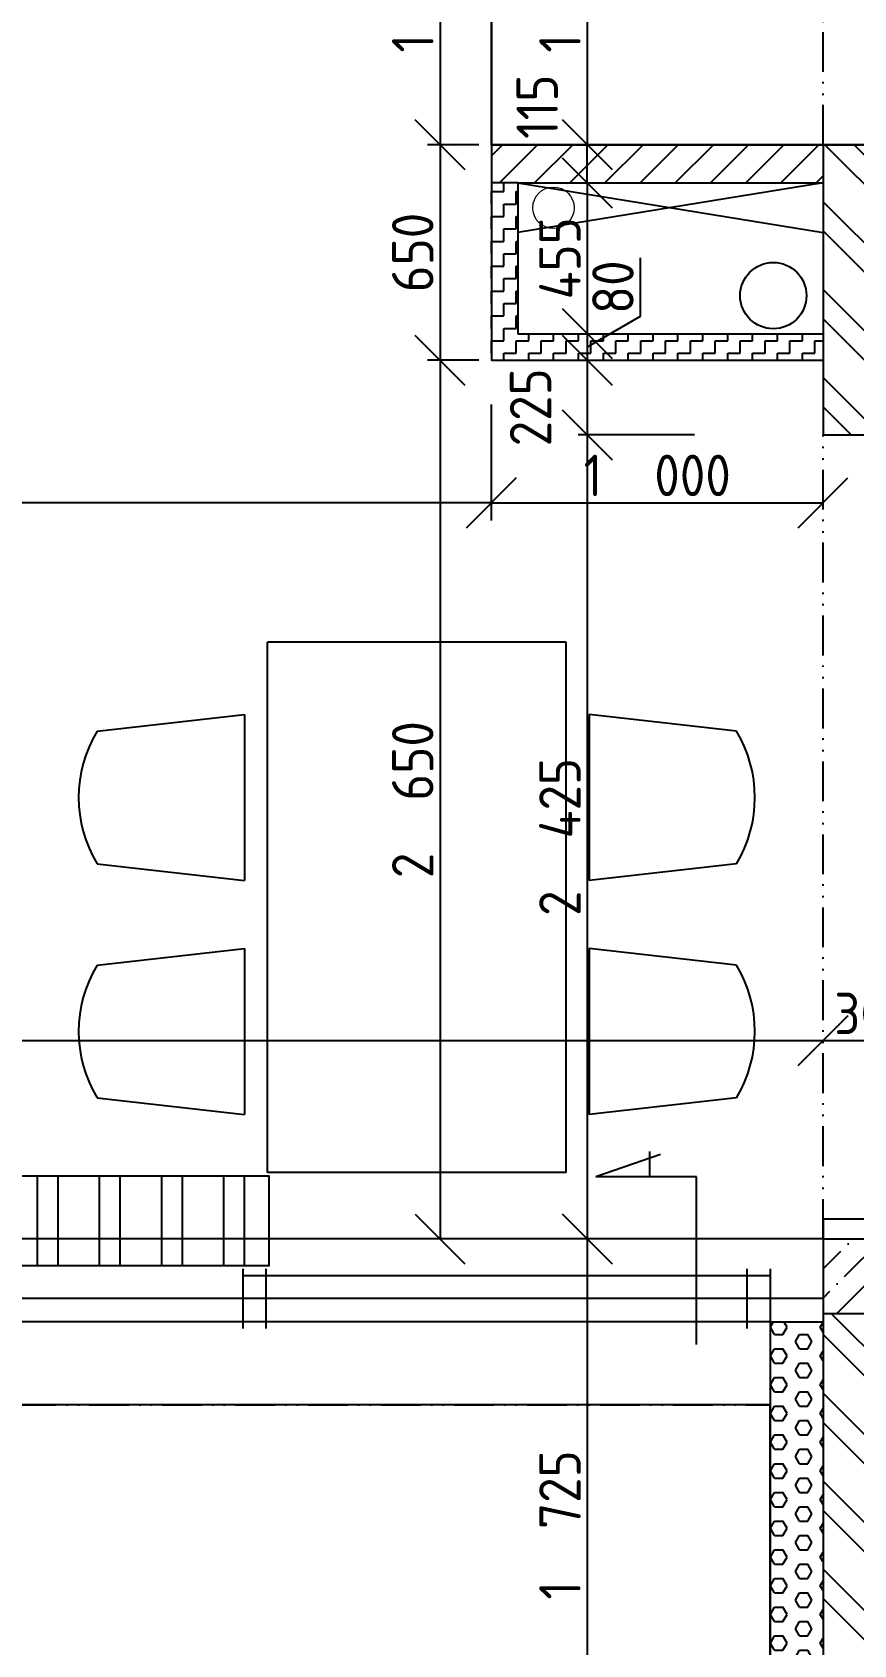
# Model space of a CAD drawing. Extents: x 4511820 to 5180432, y -1526536 to -944957.
# Drawn here: x 5024936 to 5027413, y -1081952 to -1077089 of the extents above; entities that cross this region are included whole.
import ezdxf

# ---------------------------------------------------------------- set-up
doc = ezdxf.new("R2010")
doc.units = 0
doc.header["$MEASUREMENT"] = 0
doc.linetypes.add('ACAD_ISO07W100', pattern=[3.5, 0.5, -3])
doc.linetypes.add('ACAD_ISO12W100', pattern=[22, 12, -3, 0.5, -3, 0.5, -3])
doc.layers.get('0').update_dxf_attribs({"linetype": 'CONTINUOUS'})
doc.layers.get('Defpoints').update_dxf_attribs({"color": 61, "linetype": 'CONTINUOUS'})
for name, color, linetype in [('KÓTY', 4, 'CONTINUOUS'), ('MÚRY', 1, 'CONTINUOUS'), ('OKNÁ', 143, 'CONTINUOUS'), ('osi', 253, 'CONTINUOUS'), ('Plochy', 41, 'CONTINUOUS'), ('TENKÁ', 7, 'CONTINUOUS'), ('Z-Kúrenie', 101, 'CONTINUOUS'), ('ZARIADENIE', 47, 'CONTINUOUS'), ('zz-vetr', 52, 'CONTINUOUS'), ('ŠRAFY', 82, 'CONTINUOUS')]:
    doc.layers.add(name, color=color, linetype=linetype)
doc.layers.add('zz-kanal-splaskova', color=37, linetype='CONTINUOUS', lineweight=18)
doc.styles.add('STYLE1', font='isocp.shx')
doc.dimstyles.new('STANDARD-50', dxfattribs={"dimtxt": 125, "dimasz": 150, "dimexe": 10, "dimexo": 200, "dimgap": 20, "dimtad": 1, "dimdsep": 46, "dimlunit": 6, "dimtxsty": 'STYLE1', "dimblk1": 'OBLIQUE', "dimblk2": 'OBLIQUE', "dimsah": 1, "dimcen": 2.5, "dimse1": 1, "dimse2": 1, "dimadec": 0, "dimazin": 0, "dimtfac": 1, "dimtmove": 1, "dimatfit": 3, "dimldrblk": 'OBLIQUE', "dimfxl": 1, "dimtolj": 1, "dimtzin": 0, "dimarcsym": 0})

# ---------------------------------------------------------------- blocks, each defined once
blk = doc.blocks.new('_OBLIQUE')
at = {"color": 0, "linetype": 'ByBlock'}
blk.add_line((-0.5, -0.5), (0.5, 0.5), dxfattribs=at)
blk = doc.blocks.new('*D13161')
at = {"layer": 'Defpoints', "color": 0}
for p in [(5027621, -1080978.2), (5027321, -1083788.2), (5027321, -1085087.9)]:
    blk.add_point(p, dxfattribs=at)
at = {"layer": 'KÓTY', "color": 0, "lineweight": -2}
blk.add_line((5027621, -1085087.9), (5027321, -1085087.9), dxfattribs=at)
at = {"layer": 'KÓTY', "color": 0, "linetype": 'ByBlock', "lineweight": -2, "xscale": 150, "yscale": 150, "zscale": 150, "rotation": 180}
blk.add_blockref('_OBLIQUE', (5027321, -1085087.9), dxfattribs=at)
at = {"layer": 'KÓTY', "color": 0, "linetype": 'ByBlock', "lineweight": -2, "xscale": 150, "yscale": 150, "zscale": 150}
blk.add_blockref('_OBLIQUE', (5027621, -1085087.9), dxfattribs=at)
at = {"layer": 'KÓTY', "color": 0, "insert": (5027471, -1085005.4), "char_height": 125, "attachment_point": 5, "style": 'STYLE1'}
blk.add_mtext('\\A1;300', dxfattribs=at)
blk = doc.blocks.new('*D13200')
at = {"layer": 'Defpoints', "color": 0}
for p in [(4981761, -1079768.2), (5040921, -1079768.2), (5040921, -1085787.9)]:
    blk.add_point(p, dxfattribs=at)
at = {"layer": 'KÓTY', "color": 0, "lineweight": -2}
blk.add_line((4981761, -1085787.9), (5040921, -1085787.9), dxfattribs=at)
at = {"layer": 'KÓTY', "color": 0, "linetype": 'ByBlock', "lineweight": -2, "xscale": 150, "yscale": 150, "zscale": 150, "rotation": 180}
blk.add_blockref('_OBLIQUE', (4981761, -1085787.9), dxfattribs=at)
at = {"layer": 'KÓTY', "color": 0, "linetype": 'ByBlock', "lineweight": -2, "xscale": 150, "yscale": 150, "zscale": 150}
blk.add_blockref('_OBLIQUE', (5040921, -1085787.9), dxfattribs=at)
at = {"layer": 'KÓTY', "color": 0, "insert": (5011341, -1085705.3), "char_height": 125, "attachment_point": 5, "style": 'STYLE1'}
blk.add_mtext('\\A1;59ﾠ160', dxfattribs=at)
blk = doc.blocks.new('*D13201')
at = {"layer": 'Defpoints', "color": 0}
for p in [(5027321, -1080728.2), (5027161, -1080978.2), (5027321, -1085087.9)]:
    blk.add_point(p, dxfattribs=at)
at = {"layer": 'KÓTY', "color": 0, "lineweight": -2}
blk.add_line((5027161, -1085087.9), (5027321, -1085087.9), dxfattribs=at)
at = {"layer": 'KÓTY', "color": 0, "linetype": 'ByBlock', "lineweight": -2, "xscale": 150, "yscale": 150, "zscale": 150, "rotation": 180}
blk.add_blockref('_OBLIQUE', (5027161, -1085087.9), dxfattribs=at)
at = {"layer": 'KÓTY', "color": 0, "linetype": 'ByBlock', "lineweight": -2, "xscale": 150, "yscale": 150, "zscale": 150}
blk.add_blockref('_OBLIQUE', (5027321, -1085087.9), dxfattribs=at)
at = {"layer": 'KÓTY', "color": 0, "insert": (5027033, -1084944), "char_height": 125, "attachment_point": 5, "style": 'STYLE1'}
blk.add_mtext('\\A1;160', dxfattribs=at)
blk = doc.blocks.new('*D13202')
at = {"layer": 'Defpoints', "color": 0}
for p in [(5020981, -1080803.2), (5027321, -1080803.2), (5020981, -1085087.9)]:
    blk.add_point(p, dxfattribs=at)
at = {"layer": 'KÓTY', "color": 0, "lineweight": -2}
blk.add_line((5027321, -1085087.9), (5020981, -1085087.9), dxfattribs=at)
at = {"layer": 'KÓTY', "color": 0, "linetype": 'ByBlock', "lineweight": -2, "xscale": 150, "yscale": 150, "zscale": 150, "rotation": 180}
blk.add_blockref('_OBLIQUE', (5020981, -1085087.9), dxfattribs=at)
at = {"layer": 'KÓTY', "color": 0, "linetype": 'ByBlock', "lineweight": -2, "xscale": 150, "yscale": 150, "zscale": 150}
blk.add_blockref('_OBLIQUE', (5027321, -1085087.9), dxfattribs=at)
at = {"layer": 'KÓTY', "color": 0, "insert": (5024151, -1085005.3), "char_height": 125, "attachment_point": 5, "style": 'STYLE1'}
blk.add_mtext('\\A1;6ﾠ340', dxfattribs=at)
blk = doc.blocks.new('slol 1600-800')
at = {"layer": 'ZARIADENIE', "color": 45, "ltscale": 0.25}
for p, q in [((4423844.8, -1342296.5), (4423794.8, -1342740.6)), ((4424244.8, -1342296.5), (4424294.8, -1342740.6)), ((4424550.5, -1342296.5), (4424500.5, -1342740.6)), ((4424950.5, -1342296.5), (4425000.5, -1342740.6)), ((4424294.8, -1342740.6), (4423794.8, -1342740.6)), ((4425000.5, -1342740.6), (4424500.5, -1342740.6)), ((4423619, -1343710.2), (4423619, -1342810.2)), ((4423619, -1342810.2), (4425219, -1342810.2)), ((4425219, -1343710.2), (4425219, -1342810.2)), ((4423619, -1343710.2), (4425219, -1343710.2)), ((4423844.8, -1344223.9), (4423794.8, -1343779.8)), ((4424294.8, -1343779.8), (4423794.8, -1343779.8)), ((4424244.8, -1344223.9), (4424294.8, -1343779.8)), ((4424550.5, -1344223.9), (4424500.5, -1343779.8)), ((4425000.5, -1343779.8), (4424500.5, -1343779.8)), ((4424950.5, -1344223.9), (4425000.5, -1343779.8))]:
    blk.add_line(p, q, dxfattribs=at)
for centre, start, end in [((4424044.8, -1342626.5), 58.7834, 121.2166), ((4424750.5, -1342626.5), 58.7834, 121.2166), ((4424044.8, -1343893.9), 238.7834, 301.2166), ((4424750.5, -1343893.9), 238.7834, 301.2166)]:
    blk.add_arc(centre, 385.9, start, end, dxfattribs=at)
blk = doc.blocks.new('*D20464')
at = {"layer": 'Defpoints', "color": 0}
for p in [(5027321, -1080130.5), (5027321, -1080130.5), (5027621, -1080130.5)]:
    blk.add_point(p, dxfattribs=at)
at = {"layer": 'KÓTY', "color": 0, "lineweight": -2}
blk.add_line((5027621, -1080130.5), (5027321, -1080130.5), dxfattribs=at)
at = {"layer": 'KÓTY', "color": 0, "linetype": 'ByBlock', "lineweight": -2, "xscale": 150, "yscale": 150, "zscale": 150, "rotation": 180}
blk.add_blockref('_OBLIQUE', (5027321, -1080130.5), dxfattribs=at)
at = {"layer": 'KÓTY', "color": 0, "linetype": 'ByBlock', "lineweight": -2, "xscale": 150, "yscale": 150, "zscale": 150}
blk.add_blockref('_OBLIQUE', (5027621, -1080130.5), dxfattribs=at)
at = {"layer": 'KÓTY', "color": 0, "insert": (5027471, -1080048), "char_height": 125, "attachment_point": 5, "style": 'STYLE1'}
blk.add_mtext('\\A1;300', dxfattribs=at)
blk = doc.blocks.new('*D20465')
at = {"layer": 'Defpoints', "color": 0}
for p in [(5020981, -1080130.5), (5020981, -1080130.5), (5027321, -1080130.5)]:
    blk.add_point(p, dxfattribs=at)
at = {"layer": 'KÓTY', "color": 0, "lineweight": -2}
blk.add_line((5027321, -1080130.5), (5020981, -1080130.5), dxfattribs=at)
at = {"layer": 'KÓTY', "color": 0, "linetype": 'ByBlock', "lineweight": -2, "xscale": 150, "yscale": 150, "zscale": 150, "rotation": 180}
blk.add_blockref('_OBLIQUE', (5020981, -1080130.5), dxfattribs=at)
at = {"layer": 'KÓTY', "color": 0, "linetype": 'ByBlock', "lineweight": -2, "xscale": 150, "yscale": 150, "zscale": 150}
blk.add_blockref('_OBLIQUE', (5027321, -1080130.5), dxfattribs=at)
at = {"layer": 'KÓTY', "color": 0, "insert": (5024335, -1080013), "char_height": 125, "attachment_point": 5, "style": 'STYLE1'}
blk.add_mtext('\\A1;6ﾠ340', dxfattribs=at)
blk = doc.blocks.new('*D20571')
at = {"layer": 'Defpoints', "color": 0}
for p in [(5026321, -1078078.2), (5027321, -1078078.2), (5027321, -1078508)]:
    blk.add_point(p, dxfattribs=at)
at = {"layer": 'KÓTY', "color": 0, "lineweight": -2}
blk.add_line((5026321, -1078508), (5027321, -1078508), dxfattribs=at)
at = {"layer": 'KÓTY', "color": 0, "linetype": 'ByBlock', "lineweight": -2, "xscale": 150, "yscale": 150, "zscale": 150, "rotation": 180}
blk.add_blockref('_OBLIQUE', (5026321, -1078508), dxfattribs=at)
at = {"layer": 'KÓTY', "color": 0, "linetype": 'ByBlock', "lineweight": -2, "xscale": 150, "yscale": 150, "zscale": 150}
blk.add_blockref('_OBLIQUE', (5027321, -1078508), dxfattribs=at)
at = {"layer": 'KÓTY', "color": 0, "insert": (5026821, -1078425.4), "char_height": 125, "attachment_point": 5, "style": 'STYLE1'}
blk.add_mtext('\\A1;1ﾠ000', dxfattribs=at)
blk = doc.blocks.new('*D20572')
at = {"layer": 'Defpoints', "color": 0}
for p in [(5020981, -1078078.2), (5026321, -1078078.2), (5020981, -1078508)]:
    blk.add_point(p, dxfattribs=at)
at = {"layer": 'KÓTY', "color": 0, "lineweight": -2}
blk.add_line((5026321, -1078508), (5020981, -1078508), dxfattribs=at)
at = {"layer": 'KÓTY', "color": 0, "linetype": 'ByBlock', "lineweight": -2, "xscale": 150, "yscale": 150, "zscale": 150, "rotation": 180}
blk.add_blockref('_OBLIQUE', (5020981, -1078508), dxfattribs=at)
at = {"layer": 'KÓTY', "color": 0, "linetype": 'ByBlock', "lineweight": -2, "xscale": 150, "yscale": 150, "zscale": 150}
blk.add_blockref('_OBLIQUE', (5026321, -1078508), dxfattribs=at)
at = {"layer": 'KÓTY', "color": 0, "insert": (5023651, -1078425.4), "char_height": 125, "attachment_point": 5, "style": 'STYLE1'}
blk.add_mtext('\\A1;5ﾠ340', dxfattribs=at)
blk = doc.blocks.new('*D20588')
at = {"layer": 'Defpoints', "color": 0}
for p in [(5026401, -1077543.2), (5026401, -1077998.2), (5026610, -1077998.2)]:
    blk.add_point(p, dxfattribs=at)
at = {"layer": 'KÓTY', "color": 0, "lineweight": -2}
blk.add_line((5026610, -1077543.2), (5026610, -1077998.2), dxfattribs=at)
at = {"layer": 'KÓTY', "color": 0, "linetype": 'ByBlock', "lineweight": -2, "xscale": 150, "yscale": 150, "zscale": 150}
for p, rotation in [((5026610, -1077543.2), 90), ((5026610, -1077998.2), 270)]:
    blk.add_blockref('_OBLIQUE', p, dxfattribs=dict(at, rotation=rotation))
at = {"layer": 'KÓTY', "color": 0, "insert": (5026527.5, -1077770.7), "char_height": 125, "attachment_point": 5, "rotation": 90, "style": 'STYLE1'}
blk.add_mtext('\\A1;455', dxfattribs=at)
blk = doc.blocks.new('*D20589')
at = {"layer": 'Defpoints', "color": 0}
for p in [(5026610, -1077428.2), (5026610, -1077428.2), (5026610, -1077543.2)]:
    blk.add_point(p, dxfattribs=at)
at = {"layer": 'KÓTY', "color": 0, "lineweight": -2}
blk.add_line((5026610, -1077543.2), (5026610, -1077428.2), dxfattribs=at)
at = {"layer": 'KÓTY', "color": 0, "linetype": 'ByBlock', "lineweight": -2, "xscale": 150, "yscale": 150, "zscale": 150}
for p, rotation in [((5026610, -1077428.2), 90), ((5026610, -1077543.2), 270)]:
    blk.add_blockref('_OBLIQUE', p, dxfattribs=dict(at, rotation=rotation))
at = {"layer": 'KÓTY', "color": 0, "insert": (5026459, -1077313.5), "char_height": 125, "attachment_point": 5, "rotation": 90, "style": 'STYLE1'}
blk.add_mtext('\\A1;115', dxfattribs=at)
blk = doc.blocks.new('*D20590')
at = {"layer": 'Defpoints', "color": 0}
for p in [(5026610, -1077998.2), (5026610, -1078078.2), (5026610, -1078078.2)]:
    blk.add_point(p, dxfattribs=at)
at = {"layer": 'KÓTY', "color": 0, "lineweight": -2}
for p, q in [((5026770, -1077768.9), (5026770, -1077946.5)), ((5026770, -1077946.5), (5026610, -1078038.2)), ((5026610, -1077998.2), (5026610, -1078078.2))]:
    blk.add_line(p, q, dxfattribs=at)
at = {"layer": 'KÓTY', "color": 0, "linetype": 'ByBlock', "lineweight": -2, "xscale": 150, "yscale": 150, "zscale": 150}
for p, rotation in [((5026610, -1077998.2), 90), ((5026610, -1078078.2), 270)]:
    blk.add_blockref('_OBLIQUE', p, dxfattribs=dict(at, rotation=rotation))
at = {"layer": 'KÓTY', "color": 0, "insert": (5026687.5, -1077857.7), "char_height": 125, "attachment_point": 5, "rotation": 90, "style": 'STYLE1'}
blk.add_mtext('\\A1;80', dxfattribs=at)
blk = doc.blocks.new('*D20591')
at = {"layer": 'Defpoints', "color": 0}
for p in [(5026821, -1076428.2), (5026610, -1077428.2), (5026821, -1077428.2)]:
    blk.add_point(p, dxfattribs=at)
at = {"layer": 'KÓTY', "color": 0, "lineweight": -2}
blk.add_line((5026610, -1076428.2), (5026610, -1077428.2), dxfattribs=at)
at = {"layer": 'KÓTY', "color": 0, "linetype": 'ByBlock', "lineweight": -2, "xscale": 150, "yscale": 150, "zscale": 150}
for p, rotation in [((5026610, -1076428.2), 90), ((5026610, -1077428.2), 270)]:
    blk.add_blockref('_OBLIQUE', p, dxfattribs=dict(at, rotation=rotation))
at = {"layer": 'KÓTY', "color": 0, "insert": (5026527.5, -1076928.2), "char_height": 125, "attachment_point": 5, "rotation": 90, "style": 'STYLE1'}
blk.add_mtext('\\A1;1ﾠ000', dxfattribs=at)
blk = doc.blocks.new('*D20596')
at = {"layer": 'Defpoints', "color": 0}
for p in [(5026321, -1076428.2), (5026166.3, -1077428.2), (5026321, -1077428.2)]:
    blk.add_point(p, dxfattribs=at)
at = {"layer": 'KÓTY', "color": 0, "lineweight": -2}
blk.add_line((5026166.3, -1076428.2), (5026166.3, -1077428.2), dxfattribs=at)
at = {"layer": 'KÓTY', "color": 0, "linetype": 'ByBlock', "lineweight": -2, "xscale": 150, "yscale": 150, "zscale": 150}
for p, rotation in [((5026166.3, -1076428.2), 90), ((5026166.3, -1077428.2), 270)]:
    blk.add_blockref('_OBLIQUE', p, dxfattribs=dict(at, rotation=rotation))
at = {"layer": 'KÓTY', "color": 0, "insert": (5026083.8, -1076928.2), "char_height": 125, "attachment_point": 5, "rotation": 90, "style": 'STYLE1'}
blk.add_mtext('\\A1;1ﾠ000', dxfattribs=at)
blk = doc.blocks.new('*D20597')
at = {"layer": 'Defpoints', "color": 0}
for p in [(5026321, -1077428.2), (5026166.3, -1078078.2), (5026321, -1078078.2)]:
    blk.add_point(p, dxfattribs=at)
at = {"layer": 'KÓTY', "color": 0, "lineweight": -2}
blk.add_line((5026166.3, -1077428.2), (5026166.3, -1078078.2), dxfattribs=at)
at = {"layer": 'KÓTY', "color": 0, "linetype": 'ByBlock', "lineweight": -2, "xscale": 150, "yscale": 150, "zscale": 150}
for p, rotation in [((5026166.3, -1077428.2), 90), ((5026166.3, -1078078.2), 270)]:
    blk.add_blockref('_OBLIQUE', p, dxfattribs=dict(at, rotation=rotation))
at = {"layer": 'KÓTY', "color": 0, "insert": (5026083.8, -1077753.2), "char_height": 125, "attachment_point": 5, "rotation": 90, "style": 'STYLE1'}
blk.add_mtext('\\A1;650', dxfattribs=at)
blk = doc.blocks.new('*D20598')
at = {"layer": 'Defpoints', "color": 0}
for p in [(5026321, -1078078.2), (5026166.3, -1080728.2), (5026321, -1080728.2)]:
    blk.add_point(p, dxfattribs=at)
at = {"layer": 'KÓTY', "color": 0, "lineweight": -2}
blk.add_line((5026166.3, -1078078.2), (5026166.3, -1080728.2), dxfattribs=at)
at = {"layer": 'KÓTY', "color": 0, "linetype": 'ByBlock', "lineweight": -2, "xscale": 150, "yscale": 150, "zscale": 150}
for p, rotation in [((5026166.3, -1078078.2), 90), ((5026166.3, -1080728.2), 270)]:
    blk.add_blockref('_OBLIQUE', p, dxfattribs=dict(at, rotation=rotation))
at = {"layer": 'KÓTY', "color": 0, "insert": (5026083.8, -1079403.2), "char_height": 125, "attachment_point": 5, "rotation": 90, "style": 'STYLE1'}
blk.add_mtext('\\A1;2ﾠ650', dxfattribs=at)
blk = doc.blocks.new('*D21109')
at = {"layer": 'Defpoints', "color": 0}
for p in [(5027321, -1078078.2), (5026610, -1078303.2), (5027321, -1078303.2)]:
    blk.add_point(p, dxfattribs=at)
at = {"layer": 'KÓTY', "color": 0, "lineweight": -2}
blk.add_line((5026610, -1078078.2), (5026610, -1078303.2), dxfattribs=at)
at = {"layer": 'KÓTY', "color": 0, "linetype": 'ByBlock', "lineweight": -2, "xscale": 150, "yscale": 150, "zscale": 150}
for p, rotation in [((5026610, -1078078.2), 90), ((5026610, -1078303.2), 270)]:
    blk.add_blockref('_OBLIQUE', p, dxfattribs=dict(at, rotation=rotation))
at = {"layer": 'KÓTY', "color": 0, "insert": (5026439, -1078220), "char_height": 125, "attachment_point": 5, "rotation": 90, "style": 'STYLE1'}
blk.add_mtext('\\A1;225', dxfattribs=at)
blk = doc.blocks.new('*D21110')
at = {"layer": 'Defpoints', "color": 0}
for p in [(5027321, -1078303.2), (5026610, -1080728.2), (5027321, -1080728.2)]:
    blk.add_point(p, dxfattribs=at)
at = {"layer": 'KÓTY', "color": 0, "lineweight": -2}
blk.add_line((5026610, -1078303.2), (5026610, -1080728.2), dxfattribs=at)
at = {"layer": 'KÓTY', "color": 0, "linetype": 'ByBlock', "lineweight": -2, "xscale": 150, "yscale": 150, "zscale": 150}
for p, rotation in [((5026610, -1078303.2), 90), ((5026610, -1080728.2), 270)]:
    blk.add_blockref('_OBLIQUE', p, dxfattribs=dict(at, rotation=rotation))
at = {"layer": 'KÓTY', "color": 0, "insert": (5026527.5, -1079515.7), "char_height": 125, "attachment_point": 5, "rotation": 90, "style": 'STYLE1'}
blk.add_mtext('\\A1;2ﾠ425', dxfattribs=at)
blk = doc.blocks.new('*D21112')
at = {"layer": 'Defpoints', "color": 0}
for p in [(5027321, -1080728.2), (5026610, -1082453.2), (5027321, -1082453.2)]:
    blk.add_point(p, dxfattribs=at)
at = {"layer": 'KÓTY', "color": 0, "lineweight": -2}
blk.add_line((5026610, -1080728.2), (5026610, -1082453.2), dxfattribs=at)
at = {"layer": 'KÓTY', "color": 0, "linetype": 'ByBlock', "lineweight": -2, "xscale": 150, "yscale": 150, "zscale": 150}
for p, rotation in [((5026610, -1080728.2), 90), ((5026610, -1082453.2), 270)]:
    blk.add_blockref('_OBLIQUE', p, dxfattribs=dict(at, rotation=rotation))
at = {"layer": 'KÓTY', "color": 0, "insert": (5026527.5, -1081590.7), "char_height": 125, "attachment_point": 5, "rotation": 90, "style": 'STYLE1'}
blk.add_mtext('\\A1;1ﾠ725', dxfattribs=at)

msp = doc.modelspace()

# ---------------------------------------------------------------- hatches: boundary and pattern name
at = {"layer": 'Z-Kúrenie', "linetype": 'Continuous'}
h = msp.add_hatch(dxfattribs=at)
h.set_pattern_fill('ANSI32', color=256, scale=500, angle=225)
h.set_pattern_definition([(270, (3902451.8, -6167419.67), (187.5, -3e-14), []), (270, (3902389.3, -6167482.17), (187.5, -3e-14), [])])
h.paths.add_polyline_path([(5022651, -1080808.172), (5025651, -1080808.172), (5025651, -1080539.172), (5022651, -1080539.172)])
at = {"layer": 'ŠRAFY', "ltscale": 0.25}
h = msp.add_hatch(dxfattribs=at)
h.set_pattern_fill('ANSI31', color=256, scale=600, style=0)
h.set_pattern_definition([(45, (515270.5, 400718.02), (-53.0330086, 53.0330086), [])])
h.paths.add_polyline_path([(5026321, -1077428.172), (5026321, -1077543.172), (5026401, -1077543.172), (5027321, -1077543.172), (5027321, -1077428.172)])
at = {"layer": 'ŠRAFY'}
h = msp.add_hatch(dxfattribs=at)
h.set_pattern_fill('ANSI32', color=256, scale=500, angle=90)
h.set_pattern_definition([(135, (515810.9, 44482.1), (-132.5825215, -132.5825215), []), (135, (515810.9, 44570.48), (-132.5825215, -132.5825215), [])])
h.paths.add_polyline_path([(5027621, -1077568.172), (5027621, -1077428.172), (5027321, -1077428.172), (5027321, -1077543.172), (5027321, -1077998.172), (5027321, -1078078.172), (5027321, -1078303.172), (5027621, -1078303.172), (5027621, -1078168.172)])
at = {"layer": 'ŠRAFY', "ltscale": 0.25}
h = msp.add_hatch(dxfattribs=at)
h.set_pattern_fill('ZIGZAG', color=256, scale=300, style=0)
h.set_pattern_definition([(0, (-68841.5, 390818.02), (37.5, 37.5), [37.5, -37.5]), (90, (-68804, 390818.02), (-37.5, 37.5), [37.5, -37.5])])
h.paths.add_polyline_path([(5026321, -1078078.172), (5027321, -1078078.172), (5027321, -1077998.172), (5026401, -1077998.172), (5026401, -1077543.172), (5026321, -1077543.172)])
at = {"layer": 'ŠRAFY'}
h = msp.add_hatch(dxfattribs=at)
h.set_pattern_fill('ANSI36', color=256, scale=500, angle=360)
h.set_pattern_definition([(45, (524430.31, 388691.69), (33.1456304, 121.533978), [156.25, -31.25, 0, -31.25])])
h.paths.add_polyline_path([(5028936, -1080953.172), (5028936, -1080803.172), (5027621, -1080803.172), (5027621, -1080728.172), (5027321, -1080728.172), (5027321, -1080953.172)])
h = msp.add_hatch(dxfattribs=at)
h.set_pattern_fill('HEX', color=256, scale=200)
h.paths.add_polyline_path([(5027161, -1080998.172), (5027161, -1081228.172), (5027161, -1082285.672), (5027161, -1082358.172), (5027161, -1082578.172), (5027681, -1082578.172), (5027711, -1082578.172), (5027781, -1082578.172), (5027781, -1081193.172), (5028936, -1081193.172), (5028936, -1080953.172), (5027621, -1080953.172), (5027621, -1082453.172), (5027321, -1082453.172), (5027321, -1080978.172), (5027161, -1080978.172)])
h.paths.add_polyline_path([(5027621.701, -1081934.5), (5027884.299, -1081934.5), (5027884.299, -1082184.5), (5027621.701, -1082184.5)], flags=24)
h = msp.add_hatch(dxfattribs=at)
h.set_pattern_fill('ANSI32', color=256, scale=500, angle=90)
h.set_pattern_definition([(135, (471961.18, 61403.5), (-132.5825215, -132.5825215), []), (135, (471961.18, 61491.9), (-132.5825215, -132.5825215), [])])
h.paths.add_polyline_path([(5027321, -1080953.172), (5027321, -1080978.172), (5027321, -1082453.172), (5027621, -1082453.172), (5027621, -1080953.172)])
h.paths.add_polyline_path([(5027327.201, -1082010.48), (5027614.799, -1082010.48), (5027614.799, -1082260.48), (5027327.201, -1082260.48)], flags=24)

# ---------------------------------------------------------------- linework, layer by layer
at = {"layer": 'KÓTY'}
for p, q in [((5026283, -1077428.172), (5026128.309, -1077428.172)), ((5026283, -1078078.172), (5026128.309, -1078078.172))]:
    msp.add_line(p, q, dxfattribs=at)
at = {"layer": 'KÓTY', "ltscale": 25}
msp.add_line((5026321, -1078561.383), (5026321, -1078211.383), dxfattribs=at)
at = {"layer": 'KÓTY', "ltscale": 0.25}
msp.add_line((5026933, -1078303.172), (5026583, -1078303.172), dxfattribs=at)
at = {"layer": 'MÚRY'}
for p, q in [((5026321, -1077428.172), (5030676, -1077428.172)), ((5026321, -1077428.172), (5026321, -1077543.172)), ((5027621, -1077428.172), (5027321, -1077428.172)), ((5026321, -1077543.172), (5026321, -1078078.172)), ((5026401, -1077543.172), (5026401, -1077998.172)), ((5026401, -1077543.172), (5027321, -1077543.172)), ((5027321, -1077543.172), (5027321, -1077998.172)), ((5026401, -1077998.172), (5027321, -1077998.172)), ((5026321, -1078078.172), (5027321, -1078078.172)), ((5027321, -1078078.172), (5027321, -1078303.172)), ((5027321, -1078303.172), (5027621, -1078303.172)), ((5027321, -1080728.172), (5027621, -1080728.172)), ((5027321, -1080728.172), (5027321, -1080978.172)), ((5027161, -1080978.172), (5027161, -1082578.172)), ((5027161, -1080978.172), (5027321, -1080978.172))]:
    msp.add_line(p, q, dxfattribs=at)
at = {"layer": 'OKNÁ', "ltscale": 0.25}
for p, q in [((5026831, -1080473.5), (5026635.5, -1080540.5)), ((5026798, -1080464), (5026798, -1080540.5)), ((5026939.5, -1080540.5), (5026635.5, -1080540.5)), ((5026939.5, -1081046.5), (5026939.5, -1080540.5)), ((5025571, -1080818.172), (5025571, -1080928.172)), ((5025641, -1080818.172), (5025641, -1080928.172)), ((5025641, -1080818.172), (5025641, -1080928.172)), ((5027091, -1080818.172), (5027091, -1080928.172)), ((5027161, -1080818.172), (5027161, -1080928.172)), ((5025571, -1080838.172), (5027161, -1080838.172)), ((5027091, -1080868.172), (5027091, -1080978.172)), ((5027161, -1080868.172), (5027161, -1080978.172)), ((5027321, -1080908.172), (5014328.5, -1080908.172)), ((5027161, -1080908.172), (5017564, -1080908.172)), ((5025571, -1080888.172), (5025571, -1080998.172)), ((5025641, -1080888.172), (5025641, -1080998.172)), ((5025641, -1080888.172), (5025641, -1080998.172)), ((5027091, -1080888.172), (5027091, -1080998.172)), ((5027161, -1080888.172), (5027161, -1080998.172)), ((5027161, -1080888.172), (5027161, -1080998.172)), ((5027161, -1080888.172), (5027161, -1080998.172)), ((5027161, -1080978.172), (5014328.5, -1080978.172))]:
    msp.add_line(p, q, dxfattribs=at)
at = {"layer": 'osi'}
for p, q in [((5026401, -1077543.172), (5027321, -1077693.172)), ((5027321, -1077543.172), (5026401, -1077693.172))]:
    msp.add_line(p, q, dxfattribs=at)
at = {"layer": 'Plochy'}
for points in [[(5026321, -1077428.172), (5026321, -1076428.172), (5027621, -1076428.172), (5027621, -1075728.172), (5030321, -1075728.172), (5030321, -1076083.172), (5030676, -1076083.172), (5030676, -1077428.172)], [(5020981, -1080728.172), (5020981, -1076428.172), (5026321, -1076428.172), (5026321, -1078078.172), (5027321, -1078078.172), (5027321, -1078303.172), (5027621, -1078303.172), (5027621, -1077568.172), (5030676, -1077568.172), (5030676, -1080803.172), (5027621, -1080803.172), (5027621, -1080668.172), (5027321, -1080668.172), (5027321, -1080728.172)], [(5014341, -1081228.172), (5014341, -1083878.172), (5027681, -1083878.172), (5027681, -1082578.172), (5027161, -1082578.172), (5027161, -1081228.172)]]:
    msp.add_lwpolyline(points, close=True, dxfattribs=at)
at = {"layer": 'TENKÁ', "linetype": 'ACAD_ISO07W100', "ltscale": 10}
msp.add_line((5026321, -1077428.172), (5026321, -1076428.172), dxfattribs=at)
at = {"layer": 'TENKÁ', "linetype": 'ACAD_ISO12W100', "ltscale": 10}
for p, q in [((5027321, -1077428.172), (5027321, -1076428.172)), ((5027321, -1080728.172), (5027321, -1078303.172)), ((5027321, -1080728.172), (5020981, -1080728.172)), ((5014328.5, -1081228.172), (5027161, -1081228.172))]:
    msp.add_line(p, q, dxfattribs=at)
at = {"layer": 'TENKÁ'}
for p, q in [((5027321, -1077428.172), (5027321, -1077543.172)), ((5026401, -1077543.172), (5026321, -1077543.172)), ((5027321, -1077998.172), (5027321, -1078078.172)), ((5027321, -1080953.172), (5028936, -1080953.172)), ((5027321, -1080978.172), (5027321, -1082453.172))]:
    msp.add_line(p, q, dxfattribs=at)
at = {"layer": 'Z-Kúrenie', "linetype": 'Continuous'}
msp.add_lwpolyline([(5022651, -1080539.172), (5022651, -1080808.172), (5025651, -1080808.172), (5025651, -1080539.172)], close=True, dxfattribs=at)
at = {"layer": 'zz-kanal-splaskova'}
msp.add_circle((5026508, -1077618.172), 62.5, dxfattribs=at)
at = {"layer": 'zz-vetr'}
msp.add_circle((5027171, -1077883.172), 100, dxfattribs=at)

# ---------------------------------------------------------------- block references
at = {"layer": 'Plochy', "rotation": 90}
msp.add_blockref('slol 1600-800', (3682835.809, -5504147.172), dxfattribs=at)

# ---------------------------------------------------------------- dimensions: what is measured, and where the dimension line sits
at = {"layer": 'KÓTY'}
for base, p1, p2, picture, middle in [((5026166.309, -1077428.172), (5026321, -1076428.172), (5026321, -1077428.172), '*D20596', (5026083.766, -1076928.172)), ((5026610, -1077428.172), (5026821, -1076428.172), (5026821, -1077428.172), '*D20591', (5026527.457, -1076928.172)), ((5026166.309, -1078078.172), (5026321, -1077428.172), (5026321, -1078078.172), '*D20597', (5026083.809, -1077753.172)), ((5026610, -1077998.172), (5026401, -1077543.172), (5026401, -1077998.172), '*D20588', (5026527.5, -1077770.672)), ((5026166.309, -1080728.172), (5026321, -1078078.172), (5026321, -1080728.172), '*D20598', (5026083.766, -1079403.172))]:
    dim = msp.add_linear_dim(base=base, p1=p1, p2=p2, angle=90, dimstyle='STANDARD-50', dxfattribs=at)
    dim.commit()
    dim.dimension.update_dxf_attribs({"geometry": picture, "text_midpoint": middle})
for base, p1, p2, picture, middle in [((5026610, -1077428.172), (5026610, -1077543.172), (5026610, -1077428.172), '*D20589', (5026541.5, -1077313.5)), ((5026610, -1078078.172), (5026610, -1077998.172), (5026610, -1078078.172), '*D20590', (5026770, -1077926.5))]:
    dim = msp.add_linear_dim(base=base, p1=p1, p2=p2, angle=90, dimstyle='STANDARD-50', dxfattribs=at)
    dim.commit()
    dim.dimension.update_dxf_attribs({"geometry": picture, "text_midpoint": middle, "dimtype": 160})
dim = msp.add_linear_dim(base=(5026610, -1078303.172), p1=(5027321, -1078078.172), p2=(5027321, -1078303.172), angle=90, dimstyle='STANDARD-50', override={"dimtxsty": 'STYLE1', "dimldrblk": 'OBLIQUE'}, dxfattribs=at)
dim.commit()
dim.dimension.update_dxf_attribs({"geometry": '*D21109', "text_midpoint": (5026521.5, -1078220), "dimtype": 160})
for base, p1, p2, picture, middle in [((5020981, -1078507.98), (5026321, -1078078.172), (5020981, -1078078.172), '*D20572', (5023651, -1078425.438)), ((5027321, -1078507.98), (5026321, -1078078.172), (5027321, -1078078.172), '*D20571', (5026821, -1078425.438)), ((5040921, -1085787.863), (4981761, -1079768.172), (5040921, -1079768.172), '*D13200', (5011341, -1085705.321)), ((5027321, -1080130.48), (5027621, -1080130.48), (5027321, -1080130.48), '*D20464', (5027471, -1080047.98)), ((5020981, -1085087.863), (5027321, -1080803.172), (5020981, -1080803.172), '*D13202', (5024151, -1085005.321)), ((5027321, -1085087.863), (5027621, -1080978.172), (5027321, -1083788.172), '*D13161', (5027471, -1085005.363))]:
    dim = msp.add_linear_dim(base=base, p1=p1, p2=p2, dimstyle='STANDARD-50', dxfattribs=at)
    dim.commit()
    dim.dimension.update_dxf_attribs({"geometry": picture, "text_midpoint": middle})
for base, p1, p2, picture, middle in [((5026610, -1080728.172), (5027321, -1078303.172), (5027321, -1080728.172), '*D21110', (5026527.457, -1079515.672)), ((5026610, -1082453.172), (5027321, -1080728.172), (5027321, -1082453.172), '*D21112', (5026527.457, -1081590.672))]:
    dim = msp.add_linear_dim(base=base, p1=p1, p2=p2, angle=90, dimstyle='STANDARD-50', override={"dimtxsty": 'STYLE1', "dimldrblk": 'OBLIQUE'}, dxfattribs=at)
    dim.commit()
    dim.dimension.update_dxf_attribs({"geometry": picture, "text_midpoint": middle})
for base, p1, p2, picture, middle in [((5020981, -1080130.48), (5027321, -1080130.48), (5020981, -1080130.48), '*D20465', (5024335, -1080095.5)), ((5027321, -1085087.863), (5027161, -1080978.172), (5027321, -1080728.172), '*D13201', (5027033, -1085026.5))]:
    dim = msp.add_linear_dim(base=base, p1=p1, p2=p2, dimstyle='STANDARD-50', dxfattribs=at)
    dim.commit()
    dim.dimension.update_dxf_attribs({"geometry": picture, "text_midpoint": middle, "dimtype": 160})

doc.saveas('drawing.dxf')
